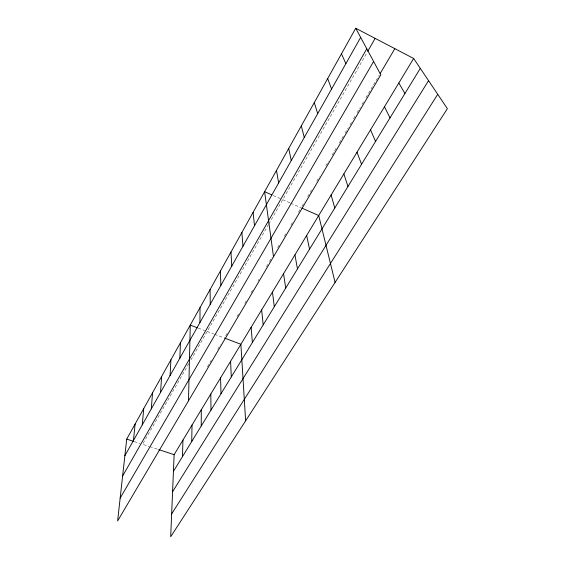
<?xml version="1.0" encoding="UTF-8"?>
<svg xmlns="http://www.w3.org/2000/svg" width="565" height="565" viewBox="0 0 565 565"><rect width="100%" height="100%" fill="white"/><g stroke="black" fill="none" stroke-linecap="round" stroke-linejoin="round"><path stroke-width="0.42" stroke-dasharray="2.83 2.12" d="M188.774 363.627L142.55 444.295L148.998 446.414M190.885 359.94L268.389 224.686M268.827 223.924L367.257 52.135M207.397 366.862L211.254 360.308M217.786 349.227L220.428 344.742M225.71 335.772L227.462 332.792M237.081 316.471L238.804 313.54M244.85 303.278L246.623 300.262M251.058 292.734L252.838 289.725M258.12 280.748L258.996 279.265M266.433 266.645L267.725 264.441M269.456 261.503L272.048 257.103M277.669 247.562L279.894 243.79M284.336 236.248L286.116 233.232M290.982 224.962L292.303 222.716M298.468 212.256L300.227 209.269M301.978 206.289L304.599 201.846M307.657 196.655L311.59 189.981M316.81 181.125L319.416 176.704M325.92 165.651L328.604 161.096M332.178 155.029L336.203 148.2M339.332 142.888L343.336 136.087M345.116 133.065L348.231 127.775M350.01 124.752L351.79 121.729M353.57 118.714L355.343 115.698M357.122 112.682L360.23 107.407M362.003 104.391L363.782 101.382M366 97.611L379.306 75.025M134.216 441.562L140.049 443.476M149.803 446.675L157.861 449.323M198.322 328.138L204.77 330.582M207.186 331.493L213.739 333.979M214.559 334.289L223.571 337.701M273.276 195.511L281.144 198.979M282.719 199.671L289.916 202.842M290.714 203.195L301.11 207.772"/><path stroke-width="0.85" d="M201.232 425.996L201.295 409.731M199.939 322.559L200.038 307.558M191.733 441.512L192.015 425.078M188.498 400.811L190.264 325.094L197.517 327.834M182.467 456.633L182.961 440.05M179.854 358.189L180.461 342.68M413.658 58.477L174.133 454.663L170.694 536.75L447.381 108.671L413.658 58.477L355.724 28.25L126.722 439.097L117.619 520.965L380.81 74.827L355.724 28.25M170.072 375.548L170.913 359.813M160.552 392.442L161.618 376.495M151.279 408.898L152.557 392.746M142.246 424.915L143.729 408.587M133.446 440.531L135.113 424.033M124.865 455.75L360.661 37.417M122.612 476.02L366.784 48.781M367.695 51.373L375.139 38.385M120.154 498.161L373.613 61.465M380.196 73.514L394.836 48.661M173.434 471.38L420.311 68.386M172.579 491.727L428.56 80.654M171.654 513.917L437.734 94.306M126.722 439.097L133.382 441.286M158.666 449.585L174.133 454.663M224.39 338.011L240.881 344.255L245.634 420.812M271.701 194.812L264.618 191.69L273.502 256.729M301.908 208.125L318.709 215.533L335.087 282.415M398.834 82.999L404.921 93.515M384.461 106.771L390.012 117.852M341.472 53.816L345.872 63.647M370.52 129.83L375.563 141.434M356.995 152.204L361.558 164.302M327.665 78.584L331.563 89.044M343.859 173.928L347.969 186.478M314.281 102.597L317.7 113.629M331.104 195.031L334.784 208.005M301.3 125.882L304.274 137.45M288.708 148.475L291.257 160.545M306.654 235.457L309.542 249.2M294.937 254.843L297.465 268.919M276.49 170.397L278.637 182.933M283.538 273.693L285.721 288.094M272.45 292.041L274.293 306.738M253.092 212.384L254.504 225.753M261.644 309.91L263.184 324.875M251.128 327.305L252.371 342.531M241.884 232.483L242.964 246.234M230.986 252.032L231.749 266.129M230.598 361.268L231.283 376.954M220.392 271.045L220.844 285.466M220.576 377.837L221 393.734M210.081 289.548L210.251 304.267M210.816 393.989L210.985 410.077"/></g></svg>
